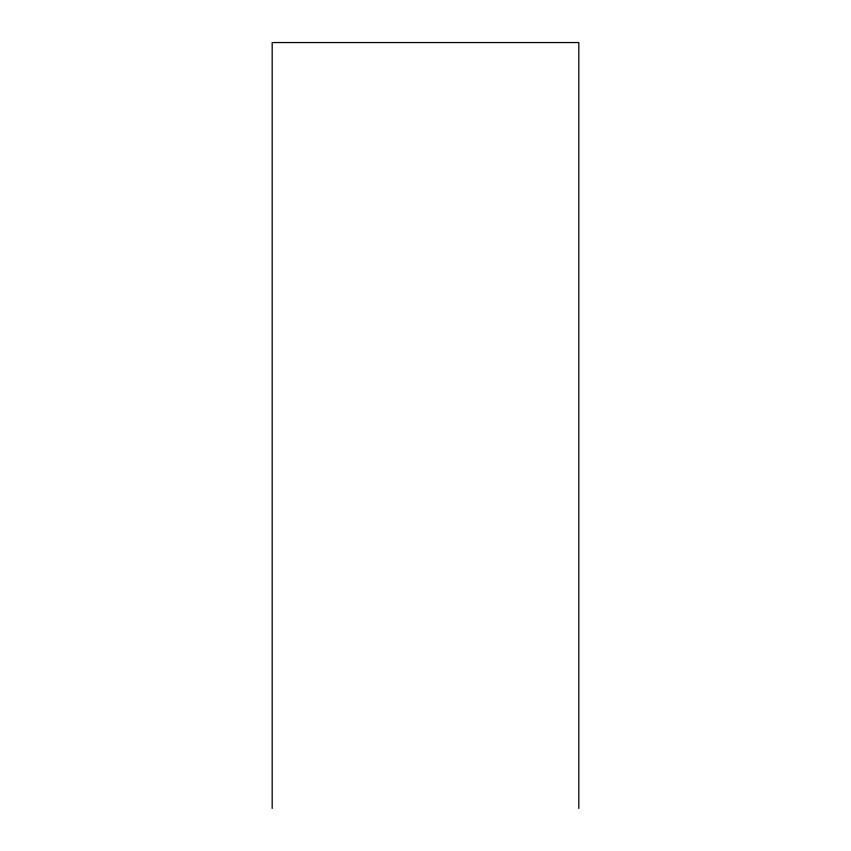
<?xml version="1.0" encoding="UTF-8"?>
<svg xmlns="http://www.w3.org/2000/svg" width="851" height="851" viewBox="0 0 851 851"><rect width="100%" height="100%" fill="white"/><g stroke="black" fill="none" stroke-linecap="round" stroke-linejoin="round"><path stroke-width="1.28" d="M578.818 808.45L578.818 42.55L272.182 42.55L272.182 808.45"/></g></svg>
